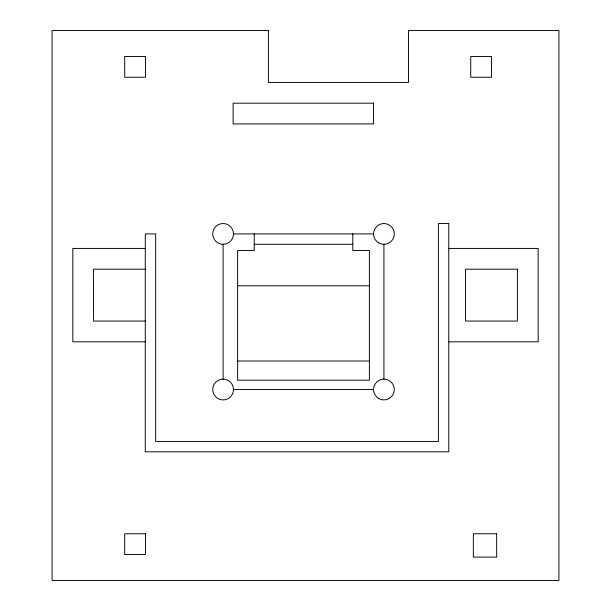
<?xml version="1.0" encoding="UTF-8"?>
<svg xmlns="http://www.w3.org/2000/svg" width="611" height="611" viewBox="0 0 611 611"><rect width="100%" height="100%" fill="white"/><g stroke="black" fill="none" stroke-linecap="round" stroke-linejoin="round"><path stroke-width="0.92" d="M233.478 233.906A10.372 10.372 0 0 0 217.913 224.924A10.372 10.372 0 0 0 217.913 242.895A10.372 10.372 0 0 0 233.478 233.906L373.542 233.906M254.229 244.285L352.791 244.285M145.281 248.433L72.831 248.433L72.831 341.816L145.281 341.816M448.764 248.433L538.169 248.433L538.169 341.816L448.764 341.816M145.281 269.184L93.407 269.184L93.582 321.065L145.281 321.065M237.626 285.788L369.395 285.788M237.626 361.009L369.395 361.009M233.478 389.543A10.372 10.372 0 0 1 217.913 398.525A10.372 10.372 0 0 1 217.913 380.554A10.372 10.372 0 0 1 233.478 389.543L373.542 389.543M383.922 244.285L383.922 379.164M352.791 233.906L352.791 250.51L369.395 250.51L369.395 380.202L237.626 380.202L237.626 250.51L254.229 250.51L254.229 233.906M223.099 244.285L223.099 379.164M268.405 30.55L52.08 30.55L52.08 580.45L558.92 580.45L558.92 30.55L408.476 30.55L408.476 82.424L268.405 82.424L268.405 30.55M145.456 56.487L124.705 56.487L124.705 77.238L145.456 77.238L145.456 56.487M491.481 56.487L470.73 56.487L470.73 77.238L491.481 77.238L491.481 56.487M373.542 103.175L233.119 103.175L233.119 123.926L373.542 123.926L373.542 103.175M448.764 223.534L438.393 223.534L438.393 441.417L155.66 441.417L155.66 233.906L145.281 233.906L145.281 451.796L448.764 451.796L448.764 223.534M517.418 269.184L465.544 269.184L465.544 321.065L517.418 321.065L517.418 269.184M145.456 533.762L124.705 533.762L124.705 554.513L145.456 554.513L145.456 533.762M496.667 533.762L473.326 533.762L473.326 557.102L496.667 557.102L496.667 533.762M378.728 242.895A10.372 10.372 0 0 0 394.294 233.906A10.372 10.372 0 0 0 378.728 224.924A10.372 10.372 0 0 0 378.728 242.895M378.728 398.525A10.372 10.372 0 0 0 394.294 389.543A10.372 10.372 0 0 0 378.728 380.554A10.372 10.372 0 0 0 378.728 398.525"/></g></svg>
